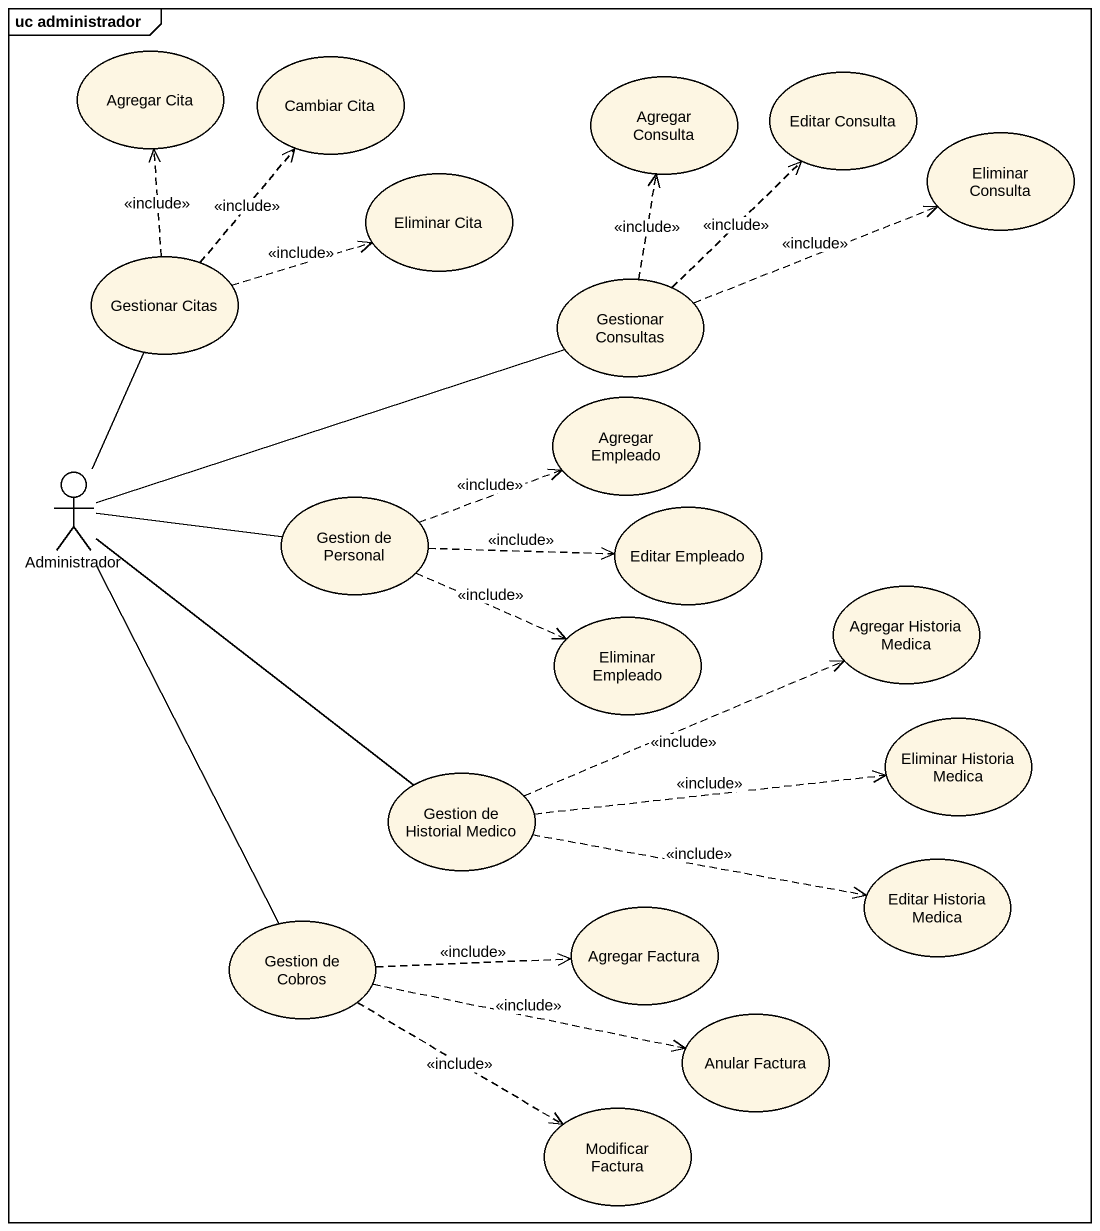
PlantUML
@startuml
mainframe uc administrador
usecase "Agregar Cita" as Agregar_Cita
usecase "Cambiar Cita" as Cambiar_Cita
usecase "Agregar Consulta" as Agregar_Consulta
usecase "Editar Consulta" as Editar_Consulta
usecase "Eliminar Cita" as Eliminar_Cita
usecase "Eliminar Consulta" as Eliminar_Consulta
usecase "Gestionar Citas" as Gestionar_Citas
usecase "Gestionar Consultas" as Gestionar_Consultas
usecase "Agregar Empleado" as Agregar_Empleado
actor Administrador
usecase "Gestion de Personal" as Gestion_de_Personal
usecase "Editar Empleado" as Editar_Empleado
usecase "Eliminar Empleado" as Eliminar_Empleado
usecase "Agregar Historia Medica" as Agregar_Historia_Medica
usecase "Eliminar Historia Medica" as Eliminar_Historia_Medica
usecase "Gestion de Historial Medico" as Gestion_de_Historial_Medico
usecase "Editar Historia Medica" as Editar_Historia_Medica
usecase "Gestion de Cobros" as Gestion_de_Cobros
usecase "Agregar Factura" as Agregar_Factura
usecase "Anular Factura" as Anular_Factura
usecase "Modificar Factura" as Modificar_Factura
Gestionar_Citas .up.> Agregar_Cita : <<include>>
Gestionar_Citas .up.> Cambiar_Cita : <<include>>
Gestionar_Citas .right.> Eliminar_Cita : <<include>>
Gestionar_Consultas .up.> Agregar_Consulta : <<include>>
Gestionar_Consultas .up.> Editar_Consulta : <<include>>
Gestionar_Consultas .right.> Eliminar_Consulta : <<include>>
Administrador -up- Gestionar_Citas
Administrador -right- Gestionar_Consultas
Administrador -right- Gestion_de_Personal
Administrador -- Gestion_de_Historial_Medico
Administrador -- Gestion_de_Cobros
Gestion_de_Personal .right.> Agregar_Empleado : <<include>>
Gestion_de_Personal .right.> Editar_Empleado : <<include>>
Gestion_de_Personal .right.> Eliminar_Empleado : <<include>>
Gestion_de_Historial_Medico .right.> Agregar_Historia_Medica : <<include>>
Gestion_de_Historial_Medico .right.> Eliminar_Historia_Medica : <<include>>
Gestion_de_Historial_Medico .right.> Editar_Historia_Medica : <<include>>
Gestion_de_Cobros .right.> Agregar_Factura : <<include>>
Gestion_de_Cobros .right.> Anular_Factura : <<include>>
Gestion_de_Cobros .right.> Modificar_Factura : <<include>>
@enduml
